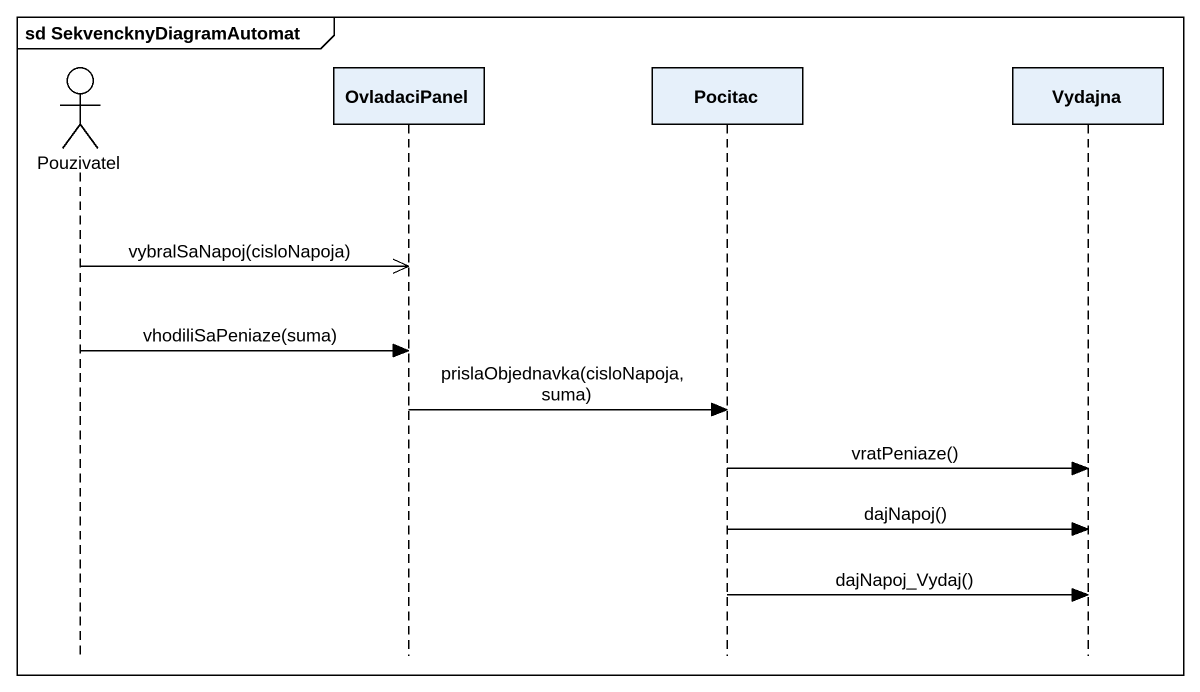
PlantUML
@startuml
mainframe sd SekvencknyDiagramAutomat
hide footbox
actor Pouzivatel
participant OvladaciPanel
participant Pocitac
participant Vydajna

Pouzivatel ->> OvladaciPanel : vybralSaNapoj(cisloNapoja)
Pouzivatel -> OvladaciPanel : vhodiliSaPeniaze(suma)
OvladaciPanel -> Pocitac : prislaObjednavka(cisloNapoja, suma)
Pocitac -> Vydajna : vratPeniaze()
Pocitac -> Vydajna : dajNapoj()
Pocitac -> Vydajna : dajNapoj_Vydaj()
@enduml
